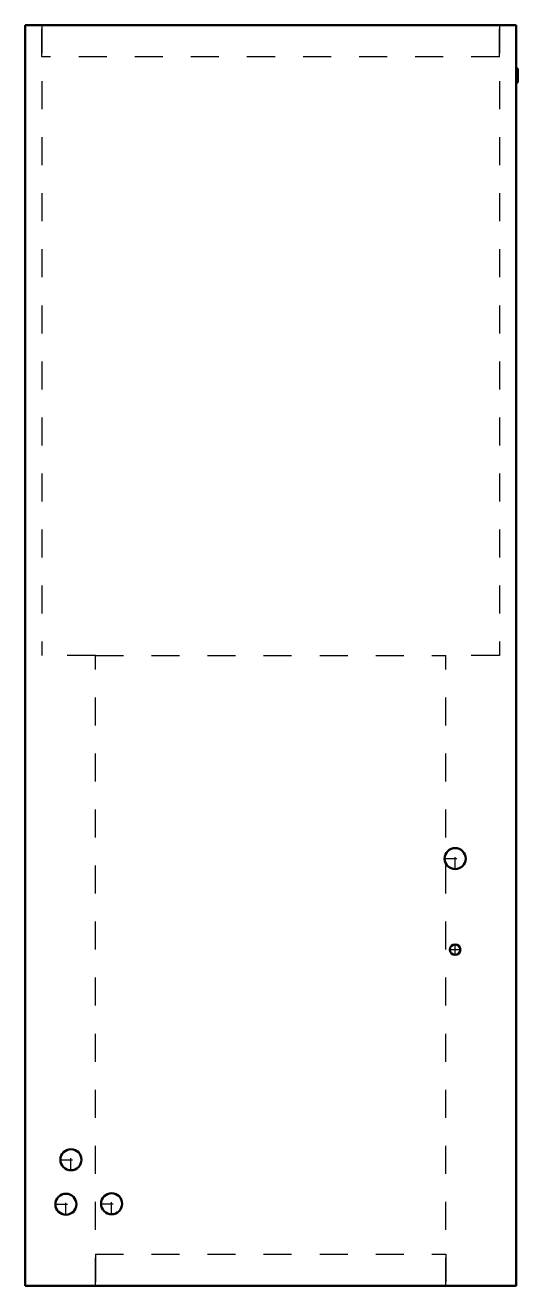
# Model space of a CAD drawing. Header units: inches. Extents: x -8.7 to 8.8, y 0 to 45.
import ezdxf

# ---------------------------------------------------------------- set-up
doc = ezdxf.new("R2010")
doc.units = ezdxf.units.IN
doc.header["$MEASUREMENT"] = 0
doc.linetypes.add('Center', pattern=[1.5, 0.45, -0.5, 0.05, -0.5])
doc.linetypes.add('Dashed', pattern=[2, 1, -1])
for name, color, linetype, lineweight in [('AM_0', 7, 'Continuous', 50), ('AM_7', 7, 'Center', 25), ('AM_9', 6, 'Dashed', 25)]:
    doc.layers.add(name, color=color, linetype=linetype, lineweight=lineweight)

# ---------------------------------------------------------------- blocks, each defined once
blk = doc.blocks.new('1_DMVT24BP1400_PART9_0_in_DMVT24BP1400_0')
at = {"layer": 'AM_9'}
for p, q in [((-8.15625, 45), (-8.15625, 22.5)), ((8.15625, 45), (8.15625, 22.5)), ((-6.25, 22.5), (-8.15625, 22.5)), ((8.15625, 22.5), (6.25, 22.5))]:
    blk.add_line(p, q, dxfattribs=at)
blk = doc.blocks.new('2_DMVT24BP1400_PART8_0_in_DMVT24BP1400_0')
at = {"layer": 'AM_9'}
for p, q in [((-6.25, 22.5), (6.25, 22.5)), ((-6.25, 0), (-6.25, 22.5)), ((6.25, 0), (6.25, 22.5))]:
    blk.add_line(p, q, dxfattribs=at)
blk = doc.blocks.new('3_DMVT24BP1400_PART7_0_in_DMVT24BP1400_0')
at = {"layer": 'AM_0'}
for p, q in [((8.8125, 43.45), (8.75, 43.45)), ((8.8125, 43.45), (8.8125, 42.95)), ((8.75, 42.95), (8.8125, 42.95))]:
    blk.add_line(p, q, dxfattribs=at)
blk = doc.blocks.new('4_DMVT24BP1400_PART6_0_in_DMVT24BP1400_0')
at = {"layer": 'AM_0'}
blk.add_circle((6.58, 15.25), 0.375, dxfattribs=at)
at = {"layer": 'AM_7'}
for p, q in [((6.58, 14.85625), (6.58, 15.64375)), ((6.18625, 15.25), (6.97375, 15.25))]:
    blk.add_line(p, q, dxfattribs=at)
blk = doc.blocks.new('5_DMVT24BP1400_PART5_0_in_DMVT24BP1400_0')
at = {"layer": 'AM_0'}
blk.add_circle((6.58, 12), 0.1875, dxfattribs=at)
at = {"layer": 'AM_7'}
for p, q in [((6.58, 11.803125), (6.58, 12.196875)), ((6.383125, 12), (6.776875, 12))]:
    blk.add_line(p, q, dxfattribs=at)
blk = doc.blocks.new('6_DMVT24BP1400_PART4_0_in_DMVT24BP1400_0')
at = {"layer": 'AM_0'}
for p, q in [((8.75, 45), (-8.75, 45)), ((-8.75, 45), (-8.75, 0)), ((8.75, 0), (8.75, 45)), ((-8.75, 0), (8.75, 0))]:
    blk.add_line(p, q, dxfattribs=at)
at = {"layer": 'AM_9'}
for p, q in [((-8.15625, 43.875), (-8.15625, 45)), ((8.15625, 43.875), (8.15625, 45)), ((8.15625, 43.875), (-8.15625, 43.875)), ((-6.25, 1.125), (-6.25, 0)), ((-6.25, 1.125), (6.25, 1.125)), ((6.25, 1.125), (6.25, 0))]:
    blk.add_line(p, q, dxfattribs=at)
blk = doc.blocks.new('7_DMVT24BP1400_PART3_0_in_DMVT24BP1400_0')
at = {"layer": 'AM_0'}
blk.add_circle((-7.3, 2.91), 0.375, dxfattribs=at)
at = {"layer": 'AM_7'}
for p, q in [((-7.3, 2.51625), (-7.3, 3.30375)), ((-7.69375, 2.91), (-6.90625, 2.91))]:
    blk.add_line(p, q, dxfattribs=at)
blk = doc.blocks.new('8_DMVT24BP1400_PART2_0_in_DMVT24BP1400_0')
at = {"layer": 'AM_0'}
blk.add_circle((-7.12, 4.5), 0.375, dxfattribs=at)
at = {"layer": 'AM_7'}
for p, q in [((-7.12, 4.10625), (-7.12, 4.89375)), ((-7.51375, 4.5), (-6.72625, 4.5))]:
    blk.add_line(p, q, dxfattribs=at)
blk = doc.blocks.new('9_DMVT24BP1400_PART1_0_in_DMVT24BP1400_0')
at = {"layer": 'AM_0'}
blk.add_circle((-5.67, 2.93), 0.375, dxfattribs=at)
at = {"layer": 'AM_7'}
for p, q in [((-5.67, 2.53625), (-5.67, 3.32375)), ((-6.06375, 2.93), (-5.27625, 2.93))]:
    blk.add_line(p, q, dxfattribs=at)

msp = doc.modelspace()

# ---------------------------------------------------------------- block references
for name in ['6_DMVT24BP1400_PART4_0_in_DMVT24BP1400_0', '1_DMVT24BP1400_PART9_0_in_DMVT24BP1400_0', '3_DMVT24BP1400_PART7_0_in_DMVT24BP1400_0', '2_DMVT24BP1400_PART8_0_in_DMVT24BP1400_0', '4_DMVT24BP1400_PART6_0_in_DMVT24BP1400_0', '5_DMVT24BP1400_PART5_0_in_DMVT24BP1400_0', '8_DMVT24BP1400_PART2_0_in_DMVT24BP1400_0', '7_DMVT24BP1400_PART3_0_in_DMVT24BP1400_0', '9_DMVT24BP1400_PART1_0_in_DMVT24BP1400_0']:
    msp.add_blockref(name, (0, 0))

doc.saveas('drawing.dxf')
